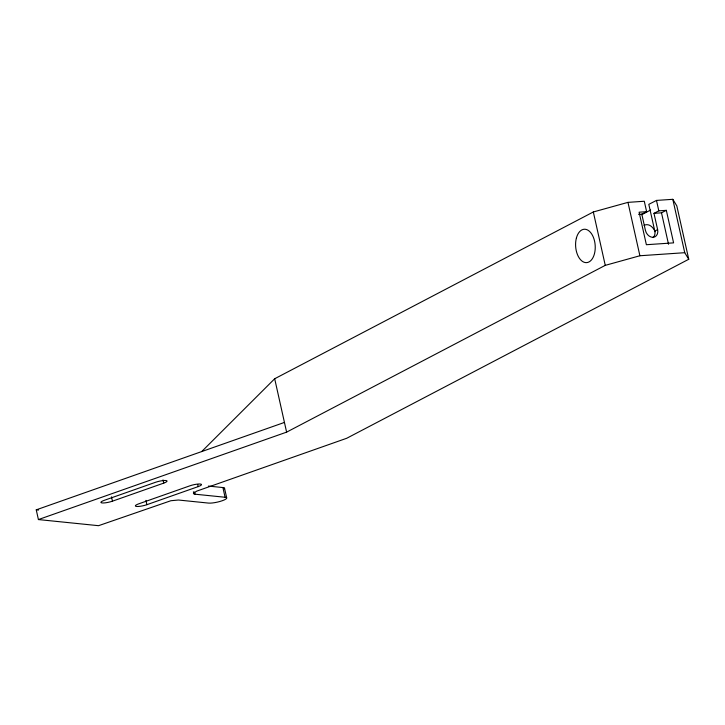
<?xml version="1.0" encoding="UTF-8"?>
<svg xmlns="http://www.w3.org/2000/svg" width="725" height="725" viewBox="0 0 725 725"><rect width="100%" height="100%" fill="white"/><g stroke="black" fill="none" stroke-linecap="round" stroke-linejoin="round"><path stroke-width="1.09" d="M201.713 451.566L274.684 378.749L593.322 211.972L627.968 202.366L644.289 201.251L646.627 211.682L641.797 214.165L638.571 214.382M641.725 214.691L650.651 210.023M284.445 422.43L36.25 509.847L38.416 519.562L286.611 432.136L605.257 265.359L639.894 255.753L684.744 252.699L688.75 259.26L346.74 438.263L196.792 491.106L193.394 493.254L195.016 494.196L225.076 497.259L222.91 487.553L208.428 486.076M688.75 259.26L676.815 205.873L672.809 199.312L656.478 200.417L648.812 204.35L654.784 231.048A7.613 5.918 62.9 0 1 653.143 237.555M641.797 214.165L645.431 230.423A7.613 5.918 62.9 0 0 653.153 237.292A7.613 5.918 62.9 0 0 657.611 229.589L653.977 213.331L658.817 210.857L666.329 210.341L673.597 242.866L646.374 244.715L639.106 212.198L646.627 211.682M653.977 213.331L661.499 212.824L666.329 210.341M654.784 231.048L657.611 229.589M112.448 501.174L163.741 483.113A7.613 1.513 -12.6 0 0 165.844 480.512A7.613 1.513 -12.6 0 0 155.54 482.279L104.246 500.341A7.613 1.513 -12.6 0 0 102.143 502.951A7.613 1.513 -12.6 0 0 112.448 501.174L111.487 496.861M146.885 504.691L198.179 486.62A7.613 1.513 -12.6 0 0 200.281 484.019A7.613 1.513 -12.6 0 0 189.977 485.786L138.683 503.857A7.613 1.513 -12.6 0 0 136.581 506.458A7.613 1.513 -12.6 0 0 146.885 504.691L145.915 500.377M36.25 509.847L38.479 510.083M38.416 519.562L98.546 525.688L170.892 500.721L178.468 500.023L208.528 503.087A10.15 2.021 -12.6 0 0 222.267 500.73A10.15 2.021 -12.6 0 0 225.076 497.259M672.809 199.312L684.744 252.699M661.499 212.824L668.522 244.252M656.478 200.417L658.817 210.857M627.968 202.366L639.894 255.753M593.322 211.972L605.257 265.359M274.684 378.749L286.611 432.136M224.532 488.224L226.698 497.93M197.698 484.463L198.179 486.62M194.536 492.039L195.016 494.196M193.403 491.795L193.883 493.952M163.016 479.877L163.741 483.113M222.91 487.553A10.15 2.021 -12.6 0 1 224.351 488.804M644.117 225.366A16.747 9.788 85.8 0 1 655.219 231.701M576.402 237.999A16.747 9.788 85.8 0 0 586.498 262.64A16.747 9.788 85.8 0 0 593.331 237.157A16.747 9.788 85.8 0 0 576.402 237.999"/></g></svg>
